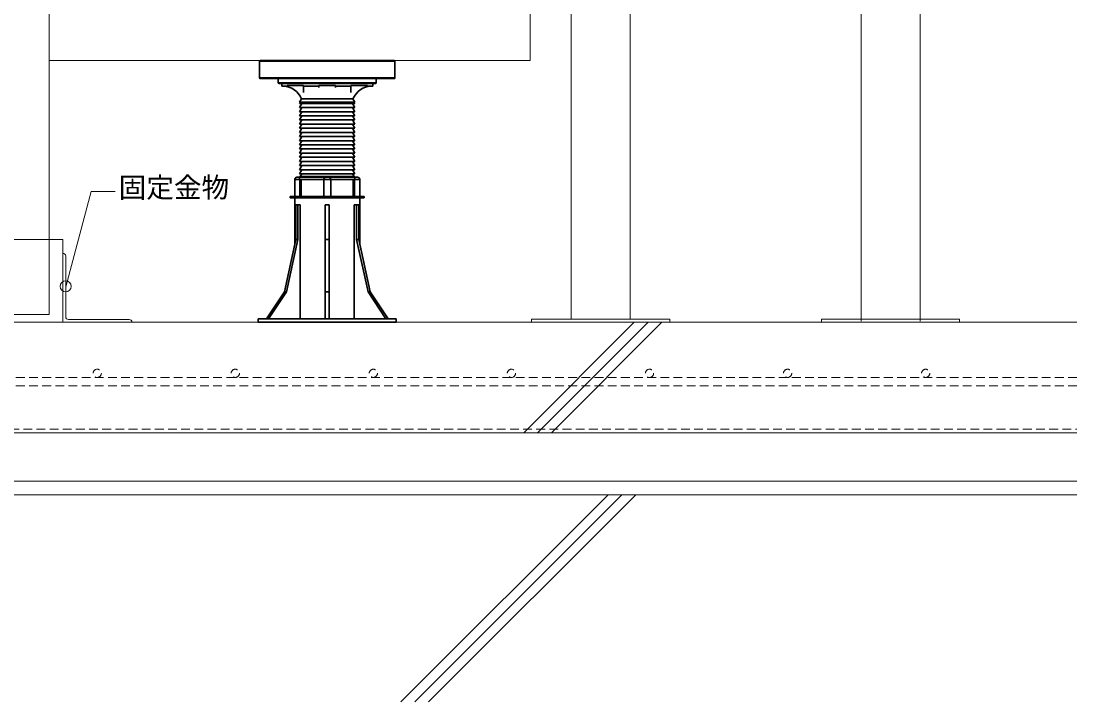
# Model space of a CAD drawing. Units: millimetres, scale not verified. Extents: x -1084 to 889, y -570 to 686.
# Drawn here: x 42 to 807, y -570 to -76 of the extents above; entities that cross this region are included whole.
import ezdxf
from ezdxf.enums import TextEntityAlignment as Align

# ---------------------------------------------------------------- set-up
doc = ezdxf.new("R2010")
doc.units = ezdxf.units.MM
doc.linetypes.add('USER2', pattern=[9.525, 6.35, -3.175])
for name, color, linetype, lineweight in [('0-2_HATCH', 9, 'Continuous', 18), ('0-3_KUTAI', 3, 'Continuous', 18), ('0-4_KANAMONO', 4, 'Continuous', 18), ('0-5_tensen', 7, 'USER2', 18), ('0-6_MOJI', 7, 'Continuous', 18), ('1-0', 7, 'Continuous', 18), ('1-1_00deck', 7, 'Continuous', 18), ('1-2_00oobiki', 5, 'Continuous', 18), ('1-7_本体', 4, 'Continuous', 30)]:
    doc.layers.add(name, color=color, linetype=linetype, lineweight=lineweight)
doc.styles.add('ＭＳ ゴシック', font='')
doc.styles.get('ＭＳ ゴシック').set_extended_font_data('MS Gothic')

# ---------------------------------------------------------------- blocks, each defined once
blk = doc.blocks.new('4')
at = {"layer": '0-4_KANAMONO'}
for p, q in [((-2, 4), (-2, 48)), ((0, 0), (0, 50)), ((0, 50), (0, 50)), ((-50, 0), (-50, 0)), ((-50, 0), (0, 0)), ((-48, 2), (-4, 2))]:
    blk.add_line(p, q, dxfattribs=at)
for centre, start, end in [((0, 48), 90, 180), ((-48, 0), 90, 180), ((-4, 4), 270, 0)]:
    blk.add_arc(centre, 2, start, end, dxfattribs=at)

msp = doc.modelspace()

# ---------------------------------------------------------------- linework, layer by layer
at = {"layer": '0-2_HATCH'}
for p, q in [((485.948, -294.594), (405.948, -374.594)), ((495.948, -294.594), (415.948, -374.594)), ((505.948, -294.594), (425.948, -374.594)), ((317.042, -569.594), (467.042, -419.594)), ((327.042, -569.594), (477.042, -419.594)), ((337.042, -569.594), (487.042, -419.594))]:
    msp.add_line(p, q, dxfattribs=at)
at = {"layer": '0-3_KUTAI'}
for p, q in [((806.544, -294.594), (-927.958, -294.594)), ((806.544, -374.594), (-927.958, -374.594)), ((806.544, -409.594), (-927.958, -409.594)), ((806.544, -419.594), (-927.958, -419.594))]:
    msp.add_line(p, q, dxfattribs=at)
at = {"layer": '0-3_KUTAI', "linetype": 'USER2'}
msp.add_line((-927.958, -372.094), (806.544, -372.094), dxfattribs=at)
at = {"layer": '0-4_KANAMONO'}
msp.add_lwpolyline([(12.216, -294.594), (72.216, -294.594), (72.216, -234.594), (12.216, -234.594)], close=True, dxfattribs=at)
at = {"layer": '0-5_tensen'}
msp.add_line((806.544, -340.594), (-927.958, -340.594), dxfattribs=at)
msp.add_lwpolyline([(806.544, -334.594), (-927.958, -334.594), (-927.958, -340.594)], dxfattribs=at)
for centre in [(97.042, -331.594), (197.042, -331.594), (297.042, -331.594), (397.042, -331.594), (497.042, -331.594), (597.042, -331.594), (697.042, -331.594)]:
    msp.add_circle(centre, 3, dxfattribs=at)
at = {"layer": '0-6_MOJI'}
for p, q in [((74.216, -269.008), (92.755, -199.819)), ((92.755, -199.819), (110.132, -199.819))]:
    msp.add_line(p, q, dxfattribs=at)
msp.add_circle((74.216, -268.594), 4, dxfattribs=at)
at = {"layer": '1-0', "color": 4}
for p, q in [((440.293, -292.294), (440.316, 171.505)), ((482.993, -292.294), (483.016, 171.505)), ((650.293, -293.894), (650.316, 169.905)), ((692.993, -293.894), (693.016, 169.905)), ((411.642, -292.294), (411.642, -294.594)), ((411.642, -294.594), (511.642, -294.594)), ((621.642, -292.294), (721.642, -292.294)), ((621.642, -292.294), (621.642, -294.594)), ((621.642, -294.594), (721.642, -294.594)), ((721.642, -292.294), (721.642, -294.594))]:
    msp.add_line(p, q, dxfattribs=at)
msp.add_lwpolyline([(411.642, -292.294), (511.642, -292.294), (511.642, -294.594)], dxfattribs=at)
at = {"layer": '1-1_00deck'}
msp.add_lwpolyline([(22.216, 528.38), (22.216, -289.008), (62.216, -289.008), (62.216, 528.38)], dxfattribs=at)
at = {"layer": '1-2_00oobiki'}
msp.add_lwpolyline([(62.216, -105.094), (410.642, -105.094), (410.642, -65.094), (62.216, -65.094)], dxfattribs=at)
at = {"layer": '1-7_本体'}
for p, q in [((312.642, -105.594), (214.642, -105.594)), ((214.642, -105.594), (214.642, -117.594)), ((215.142, -105.094), (312.142, -105.094)), ((312.642, -117.594), (312.642, -105.594)), ((214.642, -117.594), (312.642, -117.594)), ((312.142, -118.094), (215.142, -118.094)), ((228.142, -118.094), (228.142, -121.094)), ((228.142, -121.094), (299.142, -121.094)), ((228.642, -121.594), (298.642, -121.594)), ((230.642, -121.594), (230.642, -123.594)), ((296.642, -123.594), (296.642, -121.594)), ((299.142, -121.094), (299.142, -118.094)), ((234.563, -123.594), (230.642, -123.594)), ((246.563, -123.094), (234.563, -123.094)), ((234.563, -123.594), (234.563, -123.094)), ((246.563, -123.594), (246.563, -123.094)), ((246.563, -123.584), (246.563, -128.156)), ((246.563, -123.594), (257.642, -123.594)), ((257.642, -123.584), (257.642, -124.488)), ((269.642, -123.594), (269.642, -123.094)), ((269.642, -124.488), (269.642, -123.584)), ((269.642, -123.594), (280.722, -123.594)), ((292.722, -123.094), (280.722, -123.094)), ((280.722, -123.594), (280.722, -123.094)), ((280.722, -128.156), (280.722, -123.584)), ((292.722, -123.594), (292.722, -123.094)), ((292.722, -123.594), (296.642, -123.594)), ((244.988, -132.684), (243.542, -135.094)), ((243.542, -135.094), (283.742, -135.094)), ((244.142, -135.094), (243.542, -136.094)), ((243.542, -136.094), (283.742, -136.094)), ((245.342, -136.094), (243.542, -139.094)), ((244.988, -132.684), (282.297, -132.684)), ((283.742, -139.094), (281.942, -136.094)), ((283.742, -135.094), (282.297, -132.684)), ((283.742, -136.094), (283.142, -135.094)), ((243.542, -139.094), (283.742, -139.094)), ((245.342, -139.094), (243.542, -142.094)), ((243.542, -142.094), (283.742, -142.094)), ((245.342, -142.094), (243.542, -145.094)), ((243.542, -145.094), (283.742, -145.094)), ((245.342, -145.094), (243.542, -148.094)), ((283.742, -142.094), (281.942, -139.094)), ((283.742, -145.094), (281.942, -142.094)), ((283.742, -148.094), (281.942, -145.094)), ((243.542, -148.094), (283.742, -148.094)), ((245.342, -148.094), (243.542, -151.094)), ((243.542, -151.094), (283.742, -151.094)), ((245.342, -151.094), (243.542, -154.094)), ((283.742, -151.094), (281.942, -148.094)), ((283.742, -154.094), (281.942, -151.094)), ((243.542, -154.094), (283.742, -154.094)), ((245.342, -154.094), (243.542, -157.094)), ((243.542, -157.094), (283.742, -157.094)), ((245.342, -157.094), (243.542, -160.094)), ((243.542, -160.094), (283.742, -160.094)), ((245.342, -160.094), (243.542, -163.094)), ((283.742, -157.094), (281.942, -154.094)), ((283.742, -160.094), (281.942, -157.094)), ((283.742, -163.094), (281.942, -160.094)), ((243.542, -163.094), (283.742, -163.094)), ((245.342, -163.094), (243.542, -166.094)), ((243.542, -166.094), (283.742, -166.094)), ((245.342, -166.094), (243.542, -169.094)), ((283.742, -166.094), (281.942, -163.094)), ((283.742, -169.094), (281.942, -166.094)), ((243.542, -169.094), (283.742, -169.094)), ((245.342, -169.094), (243.542, -172.094)), ((245.342, -172.094), (243.542, -175.094)), ((243.542, -172.094), (283.742, -172.094)), ((245.342, -175.094), (243.542, -178.094)), ((243.542, -175.094), (283.742, -175.094)), ((283.742, -172.094), (281.942, -169.094)), ((283.742, -175.094), (281.942, -172.094)), ((283.742, -178.094), (281.942, -175.094)), ((245.342, -178.094), (243.542, -181.094)), ((243.542, -178.094), (283.742, -178.094)), ((245.342, -181.094), (243.542, -184.094)), ((243.542, -181.094), (283.742, -181.094)), ((245.342, -181.094), (243.542, -184.094)), ((283.742, -181.094), (281.942, -178.094)), ((283.742, -184.094), (281.942, -181.094)), ((283.742, -184.094), (281.942, -181.094)), ((243.891, -191.094), (240.141, -191.094)), ((240.141, -191.094), (240.141, -203.594)), ((242.141, -189.594), (241.641, -189.594)), ((244.326, -189.594), (241.892, -189.594)), ((242.141, -189.594), (244.326, -189.594)), ((245.342, -184.094), (243.542, -187.094)), ((243.542, -184.094), (283.742, -184.094)), ((243.542, -187.094), (283.742, -187.094)), ((243.891, -191.094), (243.891, -203.594)), ((244.874, -191.094), (243.891, -191.094)), ((245.342, -187.094), (244.142, -189.094)), ((244.142, -189.094), (283.142, -189.094)), ((261.142, -191.094), (244.874, -191.094)), ((244.874, -191.094), (244.874, -203.594)), ((245.042, -189.59), (245.342, -189.09)), ((245.326, -189.594), (262.642, -189.594)), ((266.142, -191.094), (261.142, -191.094)), ((261.142, -191.094), (261.142, -203.594)), ((262.642, -189.594), (264.642, -189.594)), ((264.642, -189.594), (281.958, -189.594)), ((266.142, -191.094), (266.142, -203.594)), ((282.41, -191.094), (266.142, -191.094)), ((283.742, -187.094), (281.942, -184.094)), ((283.142, -189.094), (281.942, -187.094)), ((282.242, -189.594), (281.942, -189.094)), ((281.958, -189.594), (284.143, -189.594)), ((282.41, -191.094), (282.41, -203.594)), ((282.958, -189.594), (285.392, -189.594)), ((282.958, -189.594), (285.143, -189.594)), ((283.393, -191.094), (283.393, -203.594)), ((284.143, -189.594), (285.643, -189.594)), ((285.643, -189.594), (285.143, -189.594)), ((287.143, -203.594), (287.143, -191.094)), ((287.143, -203.594), (287.143, -191.094)), ((236.892, -203.594), (240.476, -203.594)), ((236.892, -203.594), (236.892, -204.594)), ((236.892, -204.594), (290.392, -204.594)), ((240.142, -204.594), (240.142, -237.844)), ((263.642, -203.594), (240.476, -203.594)), ((287.142, -237.844), (287.142, -204.594)), ((290.392, -204.594), (290.392, -203.594)), ((240.847, -209.594), (240.847, -234.594)), ((242.347, -209.594), (240.847, -209.594)), ((242.347, -209.594), (244.082, -209.594)), ((242.347, -234.594), (242.347, -209.594)), ((244.082, -209.594), (244.082, -292.094)), ((262.142, -209.594), (262.142, -234.594)), ((265.142, -209.594), (262.142, -209.594)), ((265.142, -234.594), (265.142, -209.594)), ((283.202, -209.594), (283.202, -292.094)), ((283.202, -209.594), (284.938, -209.594)), ((286.438, -209.594), (284.938, -209.594)), ((284.938, -209.594), (284.938, -234.594)), ((286.438, -234.594), (286.438, -209.594)), ((240.847, -234.594), (232.609, -272.594)), ((234.109, -272.594), (242.347, -234.594)), ((242.347, -234.594), (240.847, -234.594)), ((262.142, -234.594), (262.142, -272.594)), ((265.142, -234.594), (262.142, -234.594)), ((265.142, -272.594), (265.142, -234.594)), ((284.938, -234.594), (293.175, -272.594)), ((286.438, -234.594), (284.938, -234.594)), ((294.675, -272.594), (286.438, -234.594)), ((232.609, -272.594), (219.63, -292.094)), ((262.142, -272.594), (262.142, -292.094)), ((265.142, -272.594), (262.142, -272.594)), ((265.142, -292.094), (265.142, -272.594)), ((293.175, -272.594), (306.155, -292.094)), ((294.675, -272.594), (293.175, -272.594)), ((307.655, -292.094), (294.675, -272.594)), ((213.642, -292.094), (213.642, -294.594)), ((213.642, -292.094), (313.642, -292.094)), ((213.642, -294.594), (313.642, -294.594)), ((313.642, -294.594), (313.642, -292.094))]:
    msp.add_line(p, q, dxfattribs=at)
for points in [[(257.642, -123.594), (257.642, -123.094), (269.642, -123.094)], [(241.641, -189.594), (243.141, -189.594), (245.326, -189.594)], [(287.143, -191.094), (283.393, -191.094), (282.41, -191.094)], [(290.392, -203.594), (286.808, -203.594), (263.642, -203.594)], [(221.13, -292.094), (234.109, -272.594), (232.609, -272.594)]]:
    msp.add_lwpolyline(points, dxfattribs=at)
for centre, radius, start, end in [((215.142, -105.594), 0.5, 90, 180), ((312.142, -105.594), 0.5, 0, 90), ((215.142, -117.594), 0.5, 180, 270), ((228.642, -121.094), 0.5, 180, 270), ((298.642, -121.094), 0.5, 270, 0), ((312.142, -117.594), 0.5, 270, 0), ((231.196, -138.584), 15, 23.15819, 87.88245), ((296.088, -138.584), 15, 92.11755, 156.84181), ((241.641, -191.094), 1.5, 90, 180), ((241.641, -191.094), 1.5, 90, 95.90178), ((262.642, -191.094), 1.5, 90, 180), ((264.642, -191.094), 1.5, 0, 90), ((285.643, -191.094), 1.5, 0, 90), ((285.643, -191.094), 1.5, 0, 90)]:
    msp.add_arc(centre, radius, start, end, dxfattribs=at)
for centre, ratio, start_param, end_param in [((243.141, -191.094), 0.5, 4.712389, 6.2831853), ((284.143, -191.094), 0.500025, 0, 1.5707963)]:
    msp.add_ellipse(centre, major_axis=(0, 1.5), ratio=ratio, start_param=start_param, end_param=end_param, dxfattribs=at)

# ---------------------------------------------------------------- block references
at = {"layer": '1-2_00oobiki', "xscale": -1}
msp.add_blockref('4', (72.216, -294.594), dxfattribs=at)

# ---------------------------------------------------------------- texts
at = {"layer": '0-6_MOJI', "style": 'ＭＳ ゴシック'}
msp.add_text('固定金物', height=14.66, dxfattribs=at).set_placement((112.616, -208.692), align=Align.BOTTOM_LEFT)

doc.saveas('drawing.dxf')
